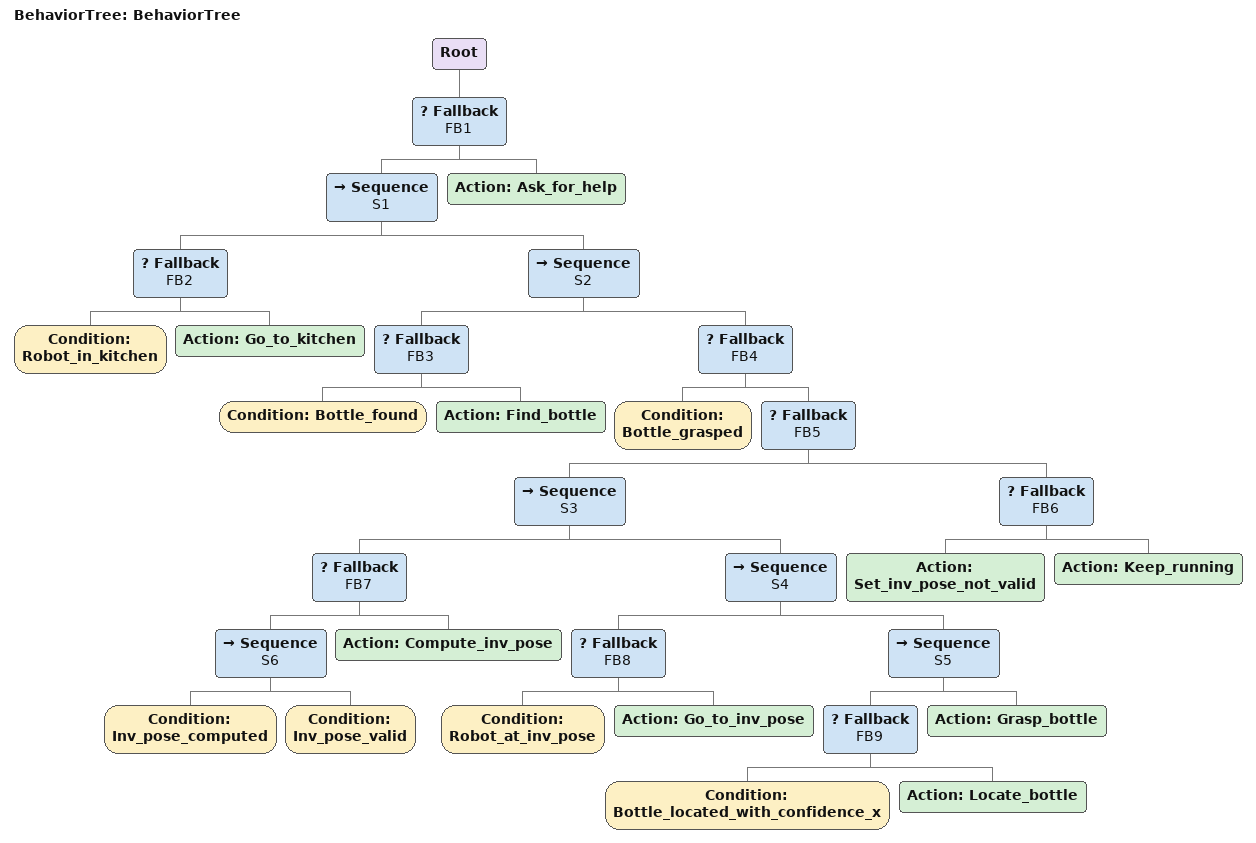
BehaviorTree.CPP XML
<root main_tree_to_execute="BehaviorTree">

    <BehaviorTree ID="BehaviorTree">
        <Root>
            <Fallback name="FB1">
                <Sequence name="S1">
                    <Fallback name="FB2">
                        <Condition ID="Robot_in_kitchen"/>
                        <Action ID="Go_to_kitchen"/>
                    </Fallback>
                    <Sequence name="S2">
                        <Fallback name="FB3">
                            <Condition ID="Bottle_found"/>
                            <Action ID="Find_bottle"/>
                        </Fallback>
                        <Fallback name="FB4">
                            <Condition ID="Bottle_grasped"/>
                            <Fallback name="FB5">
                                <Sequence name="S3">
                                    <Fallback name="FB7">
                                        <Sequence name="S6">
                                            <Condition ID="Inv_pose_computed"/>
                                            <Condition ID="Inv_pose_valid"/>
                                        </Sequence>
                                        <Action ID="Compute_inv_pose"/>
                                    </Fallback>
                                    <Sequence name="S4">
                                        <Fallback name="FB8">
                                            <Condition ID="Robot_at_inv_pose"/>
                                            <Action ID="Go_to_inv_pose"/>
                                        </Fallback>
                                        <Sequence name="S5">
                                            <Fallback name="FB9">
                                                <Condition ID="Bottle_located_with_confidence_x"/>
                                                <Action ID="Locate_bottle"/>
                                            </Fallback>
                                            <Action ID="Grasp_bottle"/>
                                        </Sequence>
                                    </Sequence>
                                </Sequence>
                                <Fallback name="FB6">
                                    <Action ID="Set_inv_pose_not_valid"/>
                                    <Action ID="Keep_running"/>
                                </Fallback>
                            </Fallback>
                        </Fallback>
                    </Sequence>
                </Sequence>
                <Action ID="Ask_for_help"/>
            </Fallback>
        </Root>
    </BehaviorTree>

</root>
